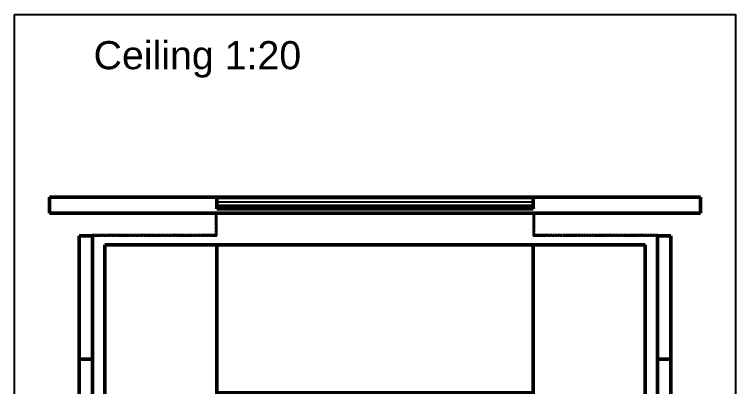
# Model space of a CAD drawing. Header units: millimetres. Extents: x -9546 to 173314, y -46180 to 27253.
# Drawn here: x 153117 to 155167, y -36345 to -35287 of the extents above; entities that cross this region are included whole.
import ezdxf

# ---------------------------------------------------------------- set-up
doc = ezdxf.new("R2010")
doc.units = ezdxf.units.MM
doc.linetypes.add('AM_ISO02W050', pattern=[7.5, 6, -1.5])
for name, color, linetype, lineweight in [('AM_0', 7, 'Continuous', 50), ('LDCar-AM_0', 7, 'Continuous', 50), ('LDCar-AM_3', 6, 'AM_ISO02W050', 25), ('LDCar-AM_8', 1, 'Continuous', 25), ('LDShaft-AM_0', 7, 'Continuous', 50)]:
    doc.layers.add(name, color=color, linetype=linetype, lineweight=lineweight)
doc.layers.add('AM_VIEWS', color=1, linetype='Continuous', lineweight=25, plot=False)
doc.styles.add('LD', font='ARIALUNI.ttf')

# ---------------------------------------------------------------- blocks, each defined once
blk = doc.blocks.new('LD_20260611094836_000001AA')
at = {"layer": 'LDCar-AM_3'}
for p, q in [((-450, 765.5), (-471.5, 765.5)), ((-471.5, 765.5), (-471.5, 762.5)), ((-471.5, 762.5), (-453, 762.5)), ((-453, 762.5), (-453, 703)), ((451.5, 766.5), (-451.5, 766.5)), ((-451.5, 766.5), (-451.5, 701.5)), ((-450, 700), (-450, 765.5)), ((471.5, 765.5), (450, 765.5)), ((450, 765.5), (450, 700)), ((451.5, 701.5), (451.5, 766.5)), ((453, 762.5), (471.5, 762.5)), ((453, 703), (453, 762.5)), ((471.5, 762.5), (471.5, 765.5)), ((-800, 703), (-803, 703)), ((-803, 703), (-803, -703)), ((-451.5, 701.5), (-801.5, 701.5)), ((-801.5, 701.5), (-801.5, -701.5)), ((-800, -700), (-800, 703)), ((-800, 703), (-800, 700)), ((-453, 703), (-800, 703)), ((-800, 700), (-450, 700)), ((450, 700), (800, 700)), ((801.5, 701.5), (451.5, 701.5)), ((803, 703), (453, 703)), ((800, 700), (800, -700)), ((801.5, -701.5), (801.5, 701.5)), ((803, -703), (803, 703)), ((-803, -703), (803, -703)), ((-801.5, -701.5), (801.5, -701.5)), ((800, -700), (-800, -700))]:
    blk.add_line(p, q, dxfattribs=at)
blk = doc.blocks.new('LD_20260611094836_000001B1')
at = {"layer": 'AM_0'}
for p, q in [((32, -25), (32, -1368)), ((350, -25), (32, -25)), ((350, -1368), (350, -25)), ((350, -25), (350, -446.5)), ((1250, -25), (350, -25)), ((1250, -446.5), (1250, -25)), ((1250, -25), (1250, -1368)), ((1568, -25), (1250, -25)), ((1568, -1368), (1568, -25)), ((350, -446.5), (1250, -446.5)), ((350, -946.5), (350, -1368)), ((1250, -946.5), (350, -946.5)), ((1250, -1368), (1250, -946.5)), ((32, -1368), (350, -1368)), ((350, -1368), (1250, -1368)), ((1250, -1368), (1568, -1368))]:
    blk.add_line(p, q, dxfattribs=at)
blk = doc.blocks.new('LD_20260611094836_000001B3')
at = {"layer": 'AM_0'}
for p, q in [((41, 125), (3, 125)), ((3, 125), (3, -125)), ((41, -125), (41, 125)), ((3, -125), (41, -125))]:
    blk.add_line(p, q, dxfattribs=at)
blk = doc.blocks.new('LD_20260611094836_000001B6')
at = {"layer": 'AM_0'}
for p, q in [((41, 175), (3, 175)), ((3, 175), (3, -175)), ((41, -175), (41, 175)), ((3, -175), (41, -175))]:
    blk.add_line(p, q, dxfattribs=at)
blk = doc.blocks.new('LD_20260611094836_000001BD')
at = {"layer": 'AM_0'}
for p, q in [((-3, 350), (-41, 350)), ((-41, 350), (-41, -350)), ((-3, -350), (-3, 350)), ((-41, -350), (-3, -350))]:
    blk.add_line(p, q, dxfattribs=at)
blk = doc.blocks.new('LD_20260611094836_000001BE')
at = {"layer": 'AM_0'}
for p, q in [((-3, 175), (-41, 175)), ((-41, 175), (-41, -175)), ((-3, -175), (-3, 175)), ((-41, -175), (-3, -175))]:
    blk.add_line(p, q, dxfattribs=at)
blk = doc.blocks.new('LD_20260611094836_000001BF')
at = {"layer": 'LDCar-AM_0'}
for p, q in [((-450, 0), (-925, 0)), ((-925, 0), (-925, -45)), ((450, 0), (-450, 0)), ((-450, 0), (-450, -0.2)), ((925, 0), (450, 0)), ((450, -0.2), (450, 0)), ((925, -45), (925, 0)), ((450, -0.2), (-450, -0.2)), ((-450, -0.2), (-450, -30.2)), ((450, -30.2), (450, -0.2)), ((-450, -30.2), (450, -30.2)), ((450, -30.2), (-450, -30.2)), ((-450, -30.2), (-450, -32.8)), ((-450, -32.8), (450, -32.8)), ((450, -32.8), (450, -30.2)), ((-925, -45), (925, -45))]:
    blk.add_line(p, q, dxfattribs=at)
at = {"layer": 'LDCar-AM_8'}
for p, q in [((-450, -12.5), (0, -12.5)), ((0, -12.5), (450, -12.5)), ((-450, -22.5), (0, -22.5)), ((-450, -32.5), (0, -32.5)), ((0, -22.5), (450, -22.5)), ((0, -32.5), (450, -32.5))]:
    blk.add_line(p, q, dxfattribs=at)

msp = doc.modelspace()

# ---------------------------------------------------------------- linework, layer by layer
at = {"layer": 'AM_VIEWS'}
msp.add_lwpolyline([(153117.2, -35287.1), (155167.2, -35287.1), (155167.2, -37458.1), (153117.2, -37458.1)], close=True, dxfattribs=at)

# ---------------------------------------------------------------- block references
for name, p in [('LD_20260611094836_000001BF', (154142.2, -35807.1)), ('LD_20260611094836_000001AA', (154142.2, -36617.1)), ('LD_20260611094836_000001BE', (153342.2, -36092.1)), ('LD_20260611094836_000001B6', (154942.2, -36092.1)), ('LD_20260611094836_000001B1', (153342.2, -35917.1)), ('LD_20260611094836_000001BD', (153342.2, -36617.1)), ('LD_20260611094836_000001B3', (154942.2, -36392.1))]:
    msp.add_blockref(name, p)

# ---------------------------------------------------------------- texts
at = {"layer": 'LDShaft-AM_0', "insert": (153342.2, -35467.1), "char_height": 80, "attachment_point": 7, "style": 'LD'}
msp.add_mtext('\\fArial Unicode MS|b0|i0;\\l\\C256;Ceiling 1:20', dxfattribs=at)

doc.saveas('drawing.dxf')
